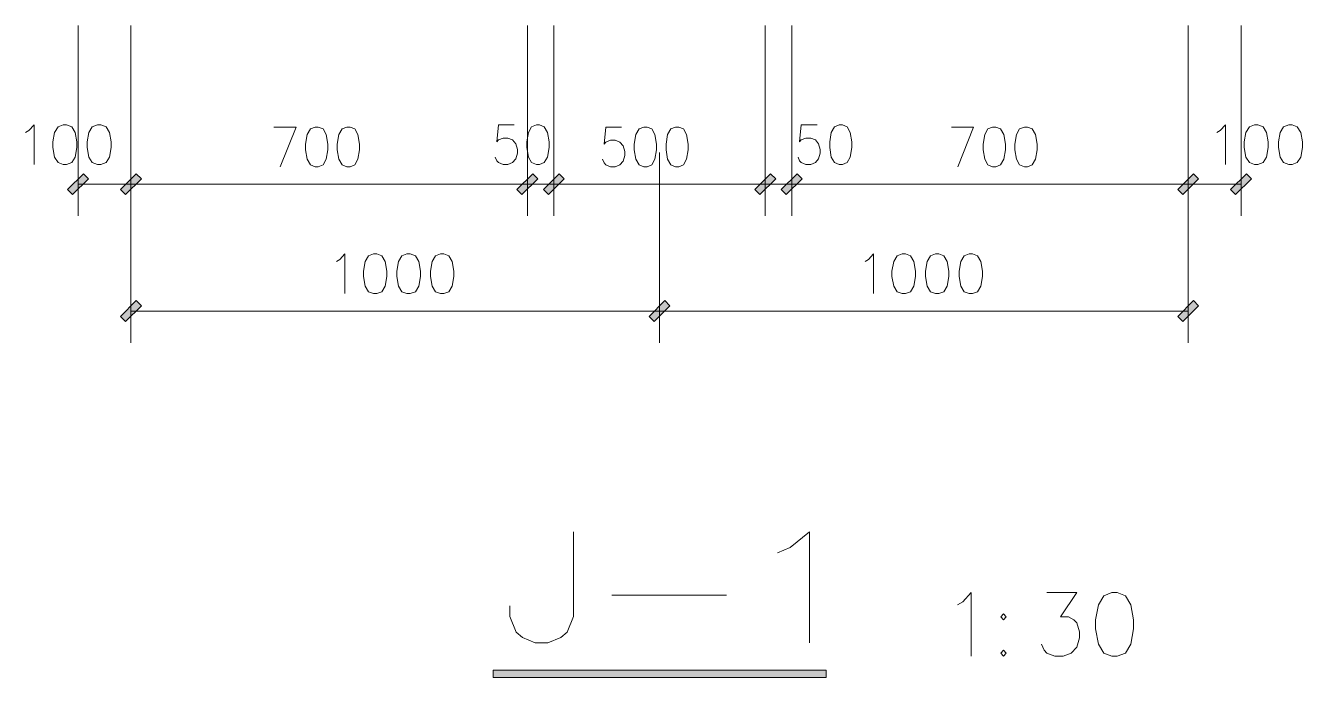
# Model space of a CAD drawing. Header units: millimetres. Extents: x 0 to 586, y 0 to 414.
# Drawn here: x 216.1 to 295.5, y 162.5 to 203 of the extents above; entities that cross this region are included whole.
import ezdxf

# ---------------------------------------------------------------- set-up
doc = ezdxf.new("R2010")
doc.units = ezdxf.units.MM

msp = doc.modelspace()

# ---------------------------------------------------------------- hatches: boundary and pattern name
h = msp.add_hatch(color=0)
h.dxf.hatch_style = 2
h.paths.add_polyline_path([(219.0115, 192.535528), (218.697528, 192.8495), (219.685306, 193.837278), (219.999278, 193.523306)])
h = msp.add_hatch(color=0)
h.dxf.hatch_style = 2
h.paths.add_polyline_path([(222.299389, 192.535528), (221.985417, 192.8495), (222.969667, 193.837278), (223.283639, 193.523306)])
h = msp.add_hatch(color=0)
h.dxf.hatch_style = 2
h.paths.add_polyline_path([(222.299389, 192.535528), (221.985417, 192.8495), (222.969667, 193.837278), (223.283639, 193.523306)])
h = msp.add_hatch(color=0)
h.dxf.hatch_style = 2
h.paths.add_polyline_path([(246.947972, 192.535528), (246.634, 192.8495), (247.61825, 193.837278), (247.932222, 193.523306)])
h = msp.add_hatch(color=0)
h.dxf.hatch_style = 2
h.paths.add_polyline_path([(246.947972, 192.535528), (246.634, 192.8495), (247.61825, 193.837278), (247.932222, 193.523306)])
h = msp.add_hatch(color=0)
h.dxf.hatch_style = 2
h.paths.add_polyline_path([(248.591917, 192.535528), (248.277944, 192.8495), (249.262194, 193.837278), (249.576167, 193.523306)])
h = msp.add_hatch(color=0)
h.dxf.hatch_style = 2
h.paths.add_polyline_path([(248.591917, 192.535528), (248.277944, 192.8495), (249.262194, 193.837278), (249.576167, 193.523306)])
h = msp.add_hatch(color=0)
h.dxf.hatch_style = 2
h.paths.add_polyline_path([(261.736417, 192.535528), (261.422444, 192.8495), (262.406694, 193.837278), (262.720667, 193.523306)])
h = msp.add_hatch(color=0)
h.dxf.hatch_style = 2
h.paths.add_polyline_path([(261.736417, 192.535528), (261.422444, 192.8495), (262.406694, 193.837278), (262.720667, 193.523306)])
h = msp.add_hatch(color=0)
h.dxf.hatch_style = 2
h.paths.add_polyline_path([(263.380361, 192.535528), (263.066389, 192.8495), (264.050639, 193.837278), (264.364611, 193.523306)])
h = msp.add_hatch(color=0)
h.dxf.hatch_style = 2
h.paths.add_polyline_path([(263.380361, 192.535528), (263.066389, 192.8495), (264.050639, 193.837278), (264.364611, 193.523306)])
h = msp.add_hatch(color=0)
h.dxf.hatch_style = 2
h.paths.add_polyline_path([(288.025417, 192.535528), (287.711444, 192.8495), (288.699222, 193.837278), (289.013194, 193.523306)])
h = msp.add_hatch(color=0)
h.dxf.hatch_style = 2
h.paths.add_polyline_path([(288.025417, 192.535528), (287.711444, 192.8495), (288.699222, 193.837278), (289.013194, 193.523306)])
h = msp.add_hatch(color=0)
h.dxf.hatch_style = 2
h.paths.add_polyline_path([(291.313306, 192.535528), (290.999333, 192.8495), (291.983583, 193.837278), (292.297556, 193.523306)])
h = msp.add_hatch(color=0)
h.dxf.hatch_style = 2
h.paths.add_polyline_path([(222.299389, 184.650944), (221.985417, 184.961389), (222.969667, 185.949167), (223.283639, 185.635194)])
h = msp.add_hatch(color=0)
h.dxf.hatch_style = 2
h.paths.add_polyline_path([(255.164167, 184.650944), (254.850194, 184.961389), (255.834444, 185.949167), (256.148417, 185.635194)])
h = msp.add_hatch(color=0)
h.dxf.hatch_style = 2
h.paths.add_polyline_path([(255.164167, 184.650944), (254.850194, 184.961389), (255.834444, 185.949167), (256.148417, 185.635194)])
h = msp.add_hatch(color=0)
h.dxf.hatch_style = 2
h.paths.add_polyline_path([(288.025417, 184.650944), (287.711444, 184.961389), (288.699222, 185.949167), (289.013194, 185.635194)])
h = msp.add_hatch(color=0)
h.dxf.hatch_style = 2
h.paths.add_polyline_path([(245.145278, 162.531778), (245.145278, 162.976278), (265.849806, 162.976278), (265.849806, 162.531778)])

# ---------------------------------------------------------------- linework, layer by layer
at = {"color": 0, "lineweight": 0}
for points in [[(219.350167, 203.044778), (219.350167, 191.216139)], [(222.634528, 203.044778), (222.634528, 191.216139)], [(247.283111, 203.044778), (247.283111, 191.216139)], [(248.927056, 203.044778), (248.927056, 191.216139)], [(262.071556, 203.044778), (262.071556, 191.216139)], [(262.071556, 203.044778), (262.071556, 191.216139)], [(263.7155, 203.044778), (263.7155, 191.216139)], [(288.364083, 203.044778), (288.364083, 191.216139)], [(291.648444, 203.044778), (291.648444, 191.216139)], [(216.083444, 196.401972), (216.295111, 196.518389), (216.616139, 196.871167), (216.616139, 194.40525)], [(231.521, 196.737111), (232.903889, 196.737111), (231.916111, 194.271194)], [(246.461139, 196.871167), (245.476889, 196.871167), (245.378111, 195.816361), (245.476889, 195.932778), (245.769694, 196.049194), (246.066028, 196.049194), (246.362361, 195.932778), (246.559917, 195.696417), (246.658694, 195.347167), (246.658694, 195.110806), (246.559917, 194.758028), (246.362361, 194.525194), (246.066028, 194.40525), (245.769694, 194.40525), (245.476889, 194.525194), (245.378111, 194.641611), (245.279333, 194.874444)], [(253.139222, 196.737111), (252.154972, 196.737111), (252.056194, 195.678778), (252.154972, 195.795194), (252.451306, 195.915139), (252.747639, 195.915139), (253.040444, 195.795194), (253.238, 195.562361), (253.336778, 195.209583), (253.336778, 194.97675), (253.238, 194.623972), (253.040444, 194.387611), (252.747639, 194.271194), (252.451306, 194.271194), (252.154972, 194.387611), (252.056194, 194.504028), (251.957417, 194.740389)], [(265.292417, 196.871167), (264.304639, 196.871167), (264.205861, 195.816361), (264.304639, 195.932778), (264.600972, 196.049194), (264.897306, 196.049194), (265.193639, 195.932778), (265.387667, 195.696417), (265.486444, 195.347167), (265.486444, 195.110806), (265.387667, 194.758028), (265.193639, 194.525194), (264.897306, 194.40525), (264.600972, 194.40525), (264.304639, 194.525194), (264.205861, 194.641611), (264.107083, 194.874444)], [(273.642667, 196.737111), (275.025556, 196.737111), (274.037778, 194.271194)], [(290.145611, 196.401972), (290.357278, 196.518389), (290.674778, 196.871167), (290.674778, 194.40525)], [(222.634528, 195.156667), (222.634528, 183.328028)], [(255.499306, 195.156667), (255.499306, 183.328028)], [(288.364083, 195.156667), (288.364083, 183.328028)], [(222.634528, 193.184639), (219.350167, 193.184639)], [(247.283111, 193.184639), (222.634528, 193.184639)], [(248.927056, 193.184639), (247.283111, 193.184639)], [(262.071556, 193.184639), (248.927056, 193.184639)], [(262.071556, 193.184639), (263.7155, 193.184639)], [(263.7155, 193.184639), (288.364083, 193.184639)], [(288.364083, 193.184639), (291.648444, 193.184639)], [(235.419194, 188.379806), (235.627333, 188.496222), (235.941306, 188.849), (235.941306, 186.383083)], [(268.283972, 188.379806), (268.492111, 188.496222), (268.802556, 188.849), (268.802556, 186.383083)], [(222.634528, 185.300056), (255.499306, 185.300056)], [(255.499306, 185.300056), (288.364083, 185.300056)], [(250.147667, 171.587583), (250.147667, 166.327667), (249.749028, 165.343417), (249.353917, 165.015333), (248.560167, 164.683722), (247.766417, 164.683722), (246.976194, 165.015333), (246.577556, 165.343417), (246.182444, 166.327667), (246.182444, 166.987361)], [(262.833556, 170.271722), (263.627306, 170.599806), (264.816167, 171.587583), (264.816167, 164.683722)], [(252.525389, 167.643528), (259.662083, 167.643528)], [(274.023667, 167.050861), (274.362333, 167.237833), (274.866806, 167.802278), (274.866806, 163.858222)], [(279.579917, 167.802278), (281.432, 167.802278), (280.423056, 166.299444), (280.927528, 166.299444), (281.262667, 166.108944), (281.432, 165.921972), (281.601333, 165.361056), (281.601333, 164.983583), (281.432, 164.419139), (281.096861, 164.045194), (280.588861, 163.858222), (280.084389, 163.858222), (279.579917, 164.045194), (279.410583, 164.232167), (279.244778, 164.609639)]]:
    msp.add_lwpolyline(points, dxfattribs=at)
for points in [[(218.425889, 196.871167), (218.104861, 196.75475), (217.893194, 196.401972), (217.787361, 195.816361), (217.787361, 195.463583), (217.893194, 194.874444), (218.104861, 194.525194), (218.425889, 194.40525), (218.637556, 194.40525), (218.958583, 194.525194), (219.17025, 194.874444), (219.276083, 195.463583), (219.276083, 195.816361), (219.17025, 196.401972), (218.958583, 196.75475), (218.637556, 196.871167)], [(220.553139, 196.871167), (220.235639, 196.75475), (220.020444, 196.401972), (219.914611, 195.816361), (219.914611, 195.463583), (220.020444, 194.874444), (220.235639, 194.525194), (220.553139, 194.40525), (220.768333, 194.40525), (221.085833, 194.525194), (221.301028, 194.874444), (221.406861, 195.463583), (221.406861, 195.816361), (221.301028, 196.401972), (221.085833, 196.75475), (220.768333, 196.871167)], [(234.085694, 196.737111), (233.789361, 196.617167), (233.591806, 196.267917), (233.493028, 195.678778), (233.493028, 195.326), (233.591806, 194.740389), (233.789361, 194.387611), (234.085694, 194.271194), (234.28325, 194.271194), (234.579583, 194.387611), (234.777139, 194.740389), (234.875917, 195.326), (234.875917, 195.678778), (234.777139, 196.267917), (234.579583, 196.617167), (234.28325, 196.737111)], [(236.057722, 196.737111), (235.761389, 196.617167), (235.563833, 196.267917), (235.465056, 195.678778), (235.465056, 195.326), (235.563833, 194.740389), (235.761389, 194.387611), (236.057722, 194.271194), (236.255278, 194.271194), (236.551611, 194.387611), (236.749167, 194.740389), (236.844417, 195.326), (236.844417, 195.678778), (236.749167, 196.267917), (236.551611, 196.617167), (236.255278, 196.737111)], [(247.8405, 196.871167), (247.547694, 196.75475), (247.350139, 196.401972), (247.251361, 195.816361), (247.251361, 195.463583), (247.350139, 194.874444), (247.547694, 194.525194), (247.8405, 194.40525), (248.038056, 194.40525), (248.334389, 194.525194), (248.531944, 194.874444), (248.630722, 195.463583), (248.630722, 195.816361), (248.531944, 196.401972), (248.334389, 196.75475), (248.038056, 196.871167)], [(254.522111, 196.737111), (254.225778, 196.617167), (254.028222, 196.267917), (253.929444, 195.678778), (253.929444, 195.326), (254.028222, 194.740389), (254.225778, 194.387611), (254.522111, 194.271194), (254.719667, 194.271194), (255.012472, 194.387611), (255.210028, 194.740389), (255.308806, 195.326), (255.308806, 195.678778), (255.210028, 196.267917), (255.012472, 196.617167), (254.719667, 196.737111)], [(256.494139, 196.737111), (256.197806, 196.617167), (256.00025, 196.267917), (255.901472, 195.678778), (255.901472, 195.326), (256.00025, 194.740389), (256.197806, 194.387611), (256.494139, 194.271194), (256.691694, 194.271194), (256.9845, 194.387611), (257.182056, 194.740389), (257.280833, 195.326), (257.280833, 195.678778), (257.182056, 196.267917), (256.9845, 196.617167), (256.691694, 196.737111)], [(266.671778, 196.871167), (266.375444, 196.75475), (266.177889, 196.401972), (266.079111, 195.816361), (266.079111, 195.463583), (266.177889, 194.874444), (266.375444, 194.525194), (266.671778, 194.40525), (266.869333, 194.40525), (267.165667, 194.525194), (267.359694, 194.874444), (267.458472, 195.463583), (267.458472, 195.816361), (267.359694, 196.401972), (267.165667, 196.75475), (266.869333, 196.871167)], [(276.207361, 196.737111), (275.911028, 196.617167), (275.713472, 196.267917), (275.614694, 195.678778), (275.614694, 195.326), (275.713472, 194.740389), (275.911028, 194.387611), (276.207361, 194.271194), (276.404917, 194.271194), (276.70125, 194.387611), (276.898806, 194.740389), (276.997583, 195.326), (276.997583, 195.678778), (276.898806, 196.267917), (276.70125, 196.617167), (276.404917, 196.737111)], [(278.179389, 196.737111), (277.883056, 196.617167), (277.6855, 196.267917), (277.586722, 195.678778), (277.586722, 195.326), (277.6855, 194.740389), (277.883056, 194.387611), (278.179389, 194.271194), (278.376944, 194.271194), (278.673278, 194.387611), (278.870833, 194.740389), (278.966083, 195.326), (278.966083, 195.678778), (278.870833, 196.267917), (278.673278, 196.617167), (278.376944, 196.737111)], [(292.488056, 196.871167), (292.167028, 196.75475), (291.955361, 196.401972), (291.846, 195.816361), (291.846, 195.463583), (291.955361, 194.874444), (292.167028, 194.525194), (292.488056, 194.40525), (292.699722, 194.40525), (293.02075, 194.525194), (293.232417, 194.874444), (293.33825, 195.463583), (293.33825, 195.816361), (293.232417, 196.401972), (293.02075, 196.75475), (292.699722, 196.871167)], [(294.615306, 196.871167), (294.297806, 196.75475), (294.082611, 196.401972), (293.976778, 195.816361), (293.976778, 195.463583), (294.082611, 194.874444), (294.297806, 194.525194), (294.615306, 194.40525), (294.8305, 194.40525), (295.148, 194.525194), (295.363194, 194.874444), (295.469028, 195.463583), (295.469028, 195.816361), (295.363194, 196.401972), (295.148, 196.75475), (294.8305, 196.871167)], [(219.0115, 192.535528), (218.697528, 192.8495), (219.685306, 193.837278), (219.999278, 193.523306)], [(222.299389, 192.535528), (221.985417, 192.8495), (222.969667, 193.837278), (223.283639, 193.523306)], [(222.299389, 192.535528), (221.985417, 192.8495), (222.969667, 193.837278), (223.283639, 193.523306)], [(246.947972, 192.535528), (246.634, 192.8495), (247.61825, 193.837278), (247.932222, 193.523306)], [(246.947972, 192.535528), (246.634, 192.8495), (247.61825, 193.837278), (247.932222, 193.523306)], [(248.591917, 192.535528), (248.277944, 192.8495), (249.262194, 193.837278), (249.576167, 193.523306)], [(248.591917, 192.535528), (248.277944, 192.8495), (249.262194, 193.837278), (249.576167, 193.523306)], [(261.736417, 192.535528), (261.422444, 192.8495), (262.406694, 193.837278), (262.720667, 193.523306)], [(261.736417, 192.535528), (261.422444, 192.8495), (262.406694, 193.837278), (262.720667, 193.523306)], [(263.380361, 192.535528), (263.066389, 192.8495), (264.050639, 193.837278), (264.364611, 193.523306)], [(263.380361, 192.535528), (263.066389, 192.8495), (264.050639, 193.837278), (264.364611, 193.523306)], [(288.025417, 192.535528), (287.711444, 192.8495), (288.699222, 193.837278), (289.013194, 193.523306)], [(288.025417, 192.535528), (287.711444, 192.8495), (288.699222, 193.837278), (289.013194, 193.523306)], [(291.313306, 192.535528), (290.999333, 192.8495), (291.983583, 193.837278), (292.297556, 193.523306)], [(237.71225, 188.849), (237.398278, 188.732583), (237.190139, 188.379806), (237.087833, 187.790667), (237.087833, 187.441417), (237.190139, 186.852278), (237.398278, 186.4995), (237.71225, 186.383083), (237.920389, 186.383083), (238.234361, 186.4995), (238.4425, 186.852278), (238.544806, 187.441417), (238.544806, 187.790667), (238.4425, 188.379806), (238.234361, 188.732583), (237.920389, 188.849)], [(239.797167, 188.849), (239.483194, 188.732583), (239.275056, 188.379806), (239.17275, 187.790667), (239.17275, 187.441417), (239.275056, 186.852278), (239.483194, 186.4995), (239.797167, 186.383083), (240.005306, 186.383083), (240.319278, 186.4995), (240.527417, 186.852278), (240.629722, 187.441417), (240.629722, 187.790667), (240.527417, 188.379806), (240.319278, 188.732583), (240.005306, 188.849)], [(241.882083, 188.849), (241.568111, 188.732583), (241.359972, 188.379806), (241.254139, 187.790667), (241.254139, 187.441417), (241.359972, 186.852278), (241.568111, 186.4995), (241.882083, 186.383083), (242.090222, 186.383083), (242.400667, 186.4995), (242.612333, 186.852278), (242.714639, 187.441417), (242.714639, 187.790667), (242.612333, 188.379806), (242.400667, 188.732583), (242.090222, 188.849)], [(270.577028, 188.849), (270.263056, 188.732583), (270.054917, 188.379806), (269.949083, 187.790667), (269.949083, 187.441417), (270.054917, 186.852278), (270.263056, 186.4995), (270.577028, 186.383083), (270.785167, 186.383083), (271.095611, 186.4995), (271.307278, 186.852278), (271.409583, 187.441417), (271.409583, 187.790667), (271.307278, 188.379806), (271.095611, 188.732583), (270.785167, 188.849)], [(272.661944, 188.849), (272.347972, 188.732583), (272.139833, 188.379806), (272.034, 187.790667), (272.034, 187.441417), (272.139833, 186.852278), (272.347972, 186.4995), (272.661944, 186.383083), (272.870083, 186.383083), (273.180528, 186.4995), (273.388667, 186.852278), (273.4945, 187.441417), (273.4945, 187.790667), (273.388667, 188.379806), (273.180528, 188.732583), (272.870083, 188.849)], [(274.743333, 188.849), (274.432889, 188.732583), (274.22475, 188.379806), (274.118917, 187.790667), (274.118917, 187.441417), (274.22475, 186.852278), (274.432889, 186.4995), (274.743333, 186.383083), (274.955, 186.383083), (275.265444, 186.4995), (275.473583, 186.852278), (275.579417, 187.441417), (275.579417, 187.790667), (275.473583, 188.379806), (275.265444, 188.732583), (274.955, 188.849)], [(222.299389, 184.650944), (221.985417, 184.961389), (222.969667, 185.949167), (223.283639, 185.635194)], [(255.164167, 184.650944), (254.850194, 184.961389), (255.834444, 185.949167), (256.148417, 185.635194)], [(255.164167, 184.650944), (254.850194, 184.961389), (255.834444, 185.949167), (256.148417, 185.635194)], [(288.025417, 184.650944), (287.711444, 184.961389), (288.699222, 185.949167), (289.013194, 185.635194)], [(283.62275, 167.802278), (283.11475, 167.611778), (282.779611, 167.050861), (282.610278, 166.108944), (282.610278, 165.548028), (282.779611, 164.609639), (283.11475, 164.045194), (283.62275, 163.858222), (283.957889, 163.858222), (284.462361, 164.045194), (284.801028, 164.609639), (284.966833, 165.548028), (284.966833, 166.108944), (284.801028, 167.050861), (284.462361, 167.611778), (283.957889, 167.802278)], [(276.888222, 166.486417), (276.718889, 166.299444), (276.888222, 166.108944), (277.054028, 166.299444)], [(276.888222, 164.232167), (276.718889, 164.045194), (276.888222, 163.858222), (277.054028, 164.045194)], [(245.145278, 162.531778), (245.145278, 162.976278), (265.849806, 162.976278), (265.849806, 162.531778)]]:
    msp.add_lwpolyline(points, close=True, dxfattribs=at)

doc.saveas('drawing.dxf')
